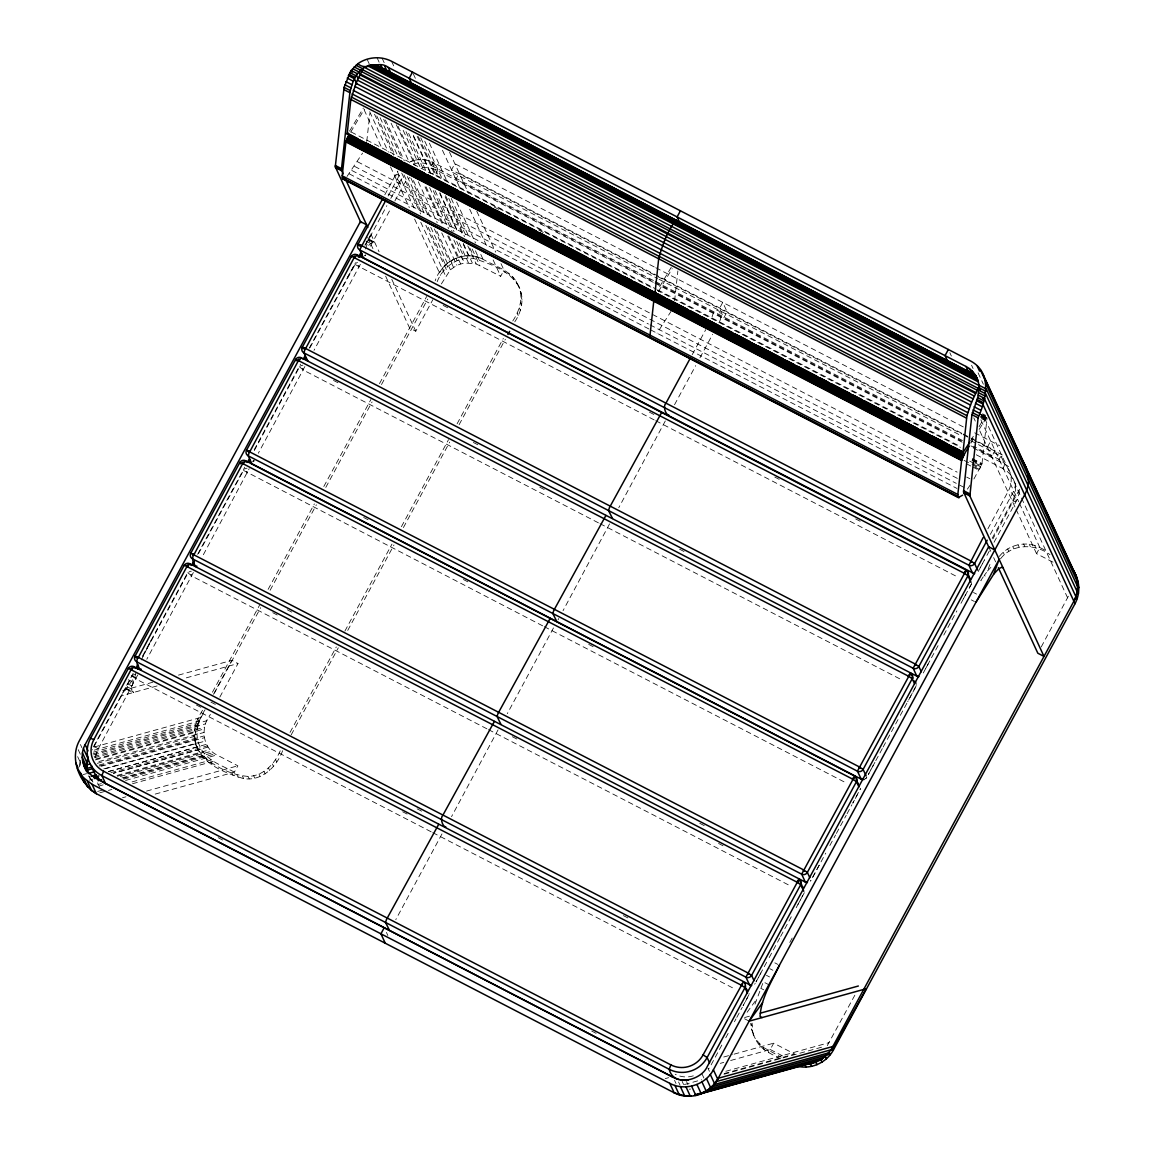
<?xml version="1.0" encoding="UTF-8"?>
<svg xmlns="http://www.w3.org/2000/svg" width="1154" height="1154" viewBox="0 0 1154 1154"><rect width="100%" height="100%" fill="white"/><g stroke="black" fill="none" stroke-linecap="round" stroke-linejoin="round"><path stroke-width="0.75" stroke-dasharray="5 3.75" d="M79.511 766.891L80.477 758.654M194.68 740.695L197.435 748.456C190.525 735.762 195.372 720.803 203.003 709.652M195.834 743.176C193.05 731.391 199.18 720.284 205.008 710.547M512.794 320.942C519.488 310.859 523.671 297.905 518.651 286.192C512.881 271.118 495.758 266.574 483.064 259.333C464.514 249.177 441.434 261.597 435.188 280.783M514.785 321.836C521.796 311.508 524.767 297.645 518.651 286.192M751.961 1025.892L750.821 1023.425L751.47 1028.906L754.226 1036.667L752.61 1031.387L752.119 1023.122M155.199 794.096L234.406 772.141L237.839 765.794L216.894 754.961C201.907 747.633 200.551 726.602 210.432 714.456M80.318 760.313L80.03 768.117M234.406 772.141C222.03 765.405 205.758 760.63 199.858 746.277C194.088 734.232 197.882 720.24 205.109 709.724M366.77 141.423L369.871 113.337M674.6 300.761L677.888 270.93M973.933 478.953L981.953 464.067L987.059 417.979L980.684 414.675M131.643 689.097L125.483 685.909L126.392 689.111L133.806 692.386L131.83 691.188L132.018 686.053L136.259 672.118M137.73 674.946L98.234 748.932A23.873 23.412 -24.8 0 0 95.393 759.577M754.99 1004.153L762.736 983.496M498.052 729.876L451.546 816.643M609.557 523.902L563.051 610.668M665.295 420.965L618.775 507.731M193.367 572.514L146.803 659.237M304.887 366.539L258.308 453.262M365.385 249.019L370.319 235.82M749.018 994.546L743.104 1005.783L748.629 995.57A4.212 4.126 -24.8 0 0 749.119 993.479M916.276 685.591L907.708 701.733M989.93 564.436L987.362 571.288L984.189 575.529L987.276 577.115M360.365 264.324L314.032 350.311M441.982 833.909L395.793 919.637M553.487 627.935L507.298 713.662M1019.588 489.209L992.916 538.889M1041.254 646.918L1069.296 594.454M141.351 659.915L151.203 640.037M428.725 172.667A23.873 23.412 -24.8 0 1 435.75 175.004L437.395 170.576L433.745 162.656A28.085 27.537 -24.8 0 0 410.536 161.488L418.311 159.656M719.418 321.836C724.366 312.734 714.73 302.766 711.686 318.677M992.238 538.197L1012.736 500.346A23.873 23.412 -24.8 0 0 1003.086 468.668L1004.73 464.24L1001.066 456.32L971.12 440.828M756.043 981.91L762.621 969.706L756.086 981.794M819.21 865.197L811.796 878.93L825.759 853.109M868.385 774.406L874.963 762.217L868.414 774.305M923.287 672.998L929.864 660.795L924.96 669.854M978.217 571.533L984.564 559.748L979.833 568.489M384.801 194.81L395.836 174.427A28.085 27.537 -24.8 0 1 397.971 171.066M388.148 195.978L399.183 175.596A23.873 23.412 -24.8 0 1 400.481 173.475M93.359 746.898L133.258 673.186M142.692 655.76L188.174 571.749M197.608 554.324L244.807 467.154M254.241 449.714L300.574 364.13M309.157 348.292L355.49 262.708M364.924 245.268L370.102 235.704M142.764 656.583L187.785 573.408A4.212 4.126 -24.8 0 1 191.348 571.187M198.517 553.588L243.537 470.428A4.212 4.126 -24.8 0 1 247.115 468.192M254.269 450.594L299.29 367.434A4.212 4.126 -24.8 0 1 302.867 365.212M309.993 347.657L355.014 264.497A4.212 4.126 -24.8 0 1 357.509 262.448M365.602 244.951L386.878 205.643M390.817 198.358L399.486 182.346A28.085 27.537 -24.8 0 1 404.232 175.956M203.364 554.728L249.221 468.654M370.42 246.148L390.917 208.297M394.856 201.012L403.525 185.001A23.873 23.412 -24.8 0 1 409.93 177.456M212.437 692.241L259.549 605.201M268.117 589.377L314.378 503.909M323.812 486.512L370.924 399.472M379.493 383.647L426.677 296.491M213.476 694.29L231.853 660.333L238.012 663.521L219.635 697.478M214.428 693.136L260.703 607.668M270.123 590.271L316.384 504.803M325.803 487.406L372.078 401.938M381.498 384.542L427.759 299.074M437.178 281.663C442.804 267.151 457.648 256.145 473.602 258.496C490.868 263.934 511.496 271.233 519.79 288.673M385.638 276.167L409.612 328.024L415.772 331.212L432.837 299.694M441.362 283.927L450.406 269.776L456.883 265.261L464.442 262.924L476.14 263.92L500.692 276.296L504.009 270.166M282.615 750.706C276.816 766.775 261.9 781.46 243.624 778.633C227.165 773.497 207.749 766.617 198.805 750.893C210.216 764.9 230.079 775.084 248.081 776.397C263.689 776.094 275.2 763.458 280.61 749.811M290.043 732.415L336.304 646.947M344.873 631.123L391.985 544.082M401.419 526.686L448.531 439.645M457.099 423.806L503.36 338.353M291.183 734.882L338.295 647.841M347.729 630.43L393.99 544.976M403.41 527.566L449.685 442.112M459.104 424.701L505.365 339.247M692.212 354.653L705.758 329.626M674.527 404.737L695.703 365.63M699.944 357.812L712.638 334.343M987.362 447.218L990.68 441.088M987.896 528.792L1008.394 490.94A23.873 23.412 -24.8 0 0 998.729 459.263L973.514 446.209M990.363 534.36L1012.433 493.595A28.085 27.537 -24.8 0 0 1015.722 482.257M721.827 1045.077L710.792 1065.459A28.085 27.537 -24.8 0 1 708.657 1068.806M725.765 1037.792L729.703 1030.508M734.434 1021.78L736.021 1018.867M736.8 1017.41L742.325 1007.211M764.265 966.677L768.362 959.118M769.184 957.604L779.815 937.942M780.638 936.428L791.283 916.781M802.737 895.605L796.188 907.708L804.338 892.706M829.841 845.536L835.583 834.962M836.39 833.448L846.214 815.301M847.036 813.786L851.94 804.713M857.682 794.125L852.763 803.198L860.523 788.571A4.212 4.126 -24.8 0 1 860.134 789.596L859.817 789.711M875.771 760.702L882.32 748.6M883.142 747.085L899.514 716.85M900.336 715.336L915.887 686.601A4.212 4.126 -24.8 0 0 916.218 683.442M931.509 657.751L938.88 644.148M943.784 635.075L947.059 629.031M947.881 627.516L956.882 610.884M960.979 603.326L971.625 583.664M986.93 555.391L990.074 549.564M994.027 542.279L1016.083 501.514A28.085 27.537 -24.8 0 0 1019.371 490.176M789.783 942.472L792.351 937.726M1052.996 562.171L1036.537 553.66L1039.855 547.53L1047.342 551.396M730.641 1060.497L770.252 1049.52L773.685 1043.173L794.63 1054.006L724.034 1073.566M827.274 1045.639L855.907 993.248M963.431 598.782L965.884 594.281M969.144 588.28L971.581 583.794M347.7 277.09L355.071 264.252M365.169 255.813L365.703 254.89L364.419 255.856M558.046 619.813L558.81 618.486M413.291 164.027A23.873 23.412 -24.8 0 1 431.408 165.585L433.745 162.656L657.52 278.489M998.729 459.263L1001.066 456.32A28.085 27.537 -24.8 0 1 1004.442 458.383M349.532 131.152L363.395 108.029M350.686 132.104L364.404 109.197M347.008 176.461L362.601 153.078M671.21 267.367L657.362 290.505L960.402 447.363M658.516 291.443L672.234 268.536M671.282 310.974L657.073 333.203M970.73 440.583L973.5 435.967M979.039 426.706L985.314 416.219L980.539 413.752M970.903 443.15L973.659 438.563M979.14 429.403L986.598 417.604L980.222 414.3M439.472 272.863C447.42 257.659 467.904 251.226 483.064 259.333M970.182 485.055L967.427 489.137L957.863 484.19M983.323 576.784L980.756 580.563L983.828 582.15M747.128 1012.274L756.418 999.479M866.741 777.464L865.659 778.633M754.615 984.189L755.221 983.439M987.463 571.028L992.671 565.446M999.335 556.401C1008.639 544.443 1026.411 540.461 1039.855 547.544M1000.475 558.882C1012.217 543.332 1035.253 543.548 1049.967 554.656M373.983 241.922L367.823 238.734L374.891 242.758L372.54 242.167L368.198 245.744L365.111 244.158M252.942 461.788L254.212 460.821L253.245 460.302M122.814 690.539L152.66 682.274M178.481 675.119L231.853 660.333M157.088 685.938L120.939 695.963L134.34 677.47L131.267 675.869M186.357 677.831L238.012 663.521M94.181 747.027L200.94 717.442M94.239 750.129L199.267 721.034M93.46 752.119L207.1 720.63M93.027 753.851L198.055 724.741M93.705 754.86L205.628 723.846M94.094 756.49L197.392 727.871M94.412 757.731L204.604 727.193M95.796 759.015L204.258 728.953M95.436 759.923L197.017 731.78M98.912 761.553L203.941 732.458M97.239 763.342L197.103 735.675M99.071 765.044L204.099 735.935M99.388 766.025L197.536 738.82M101.047 766.328L204.359 737.709M83.117 774.594L86.55 773.642M103.773 768.881L198.474 742.642M105.346 768.766L205.21 741.099M108.375 771.507L206.508 744.316M108.591 771.564L199.858 746.277M110.914 772.603L207.345 745.888M208.037 747.056L113.337 773.295L201.286 749.105M89.377 780.118L92.825 779.166M117.088 775.416L210.057 749.653M117.347 776.238L203.436 752.394M120.319 776.498L211.586 751.211M97.874 784.59L101.321 783.624M121.978 777.911L213.23 752.624M123.29 778.272L205.931 755.365M99.648 785.831L103.095 784.879M123.752 779.152L215.019 753.879M125.57 780.465L216.894 754.961M97.657 791.428L104.538 789.524M132.09 781.893L211.297 759.938M99.821 792.798L106.716 790.879M108.433 790.403L111.88 789.451M132.537 783.725L213.461 761.308M122.483 797.76L125.916 796.808M146.587 791.081L237.839 765.794M744.619 1017.525L749.451 1016.184M723.746 1057.006L732.357 1054.626M734.088 1054.15L773.685 1043.173M665.223 1078.615L668.656 1077.663M720.312 1063.353L723.76 1062.401M725.852 1071.273L829.163 1042.639M684.423 1084.544L701.646 1079.769M723.962 1074.259L823.826 1046.591M252.639 461.239L254.212 460.821M689.198 1089.174L690.582 1089.087M810.699 880.43L811.017 880.314A4.212 4.126 -24.8 0 1 810.382 881.209M422.306 159.569L426.259 160.06M399.183 175.596C391.321 169.97 399.414 184.683 403.525 185.001M1012.736 500.346C1020.598 505.971 1012.505 491.258 1008.394 490.94M985.761 415.469L982.573 413.81L1020.987 496.941M980.453 414.171L987.074 417.661M981.506 415.397L986.295 417.878M981.145 415.815L985.934 418.296M980.741 416.363L985.53 418.844M980.309 417.012L985.098 419.493M981.434 418.585L984.622 420.244M654.174 266.906L454.835 163.709L451.517 169.84L961.845 434.005M655.775 267.728L963.561 427.052M974.726 432.837L999.652 445.732M961.527 433.154L459.177 173.129L455.859 179.245L653.611 281.619M963.128 433.991L995.022 450.493L991.704 456.623L977.351 449.194M963.431 434.827L973.01 439.789M974.596 440.612L1003.807 455.729M659.093 279.311L961.671 435.923M431.408 165.585L653.611 280.61M655.183 281.432L962.494 440.496M655.198 282.442L961.397 440.943M970.976 445.891L975.75 448.372M653.294 282.341L437.395 170.576A28.085 27.537 -24.8 0 0 419.335 167.936M654.881 283.148L962.176 442.213M973.211 447.925L1004.73 464.24A28.085 27.537 -24.8 0 1 1010.168 467.947M435.75 175.004L656.381 289.207M657.953 290.015L960.532 446.641M976.284 454.791L1003.086 468.668M351.133 131.989L654.174 288.846M494.215 207.028L499.004 209.509M538.875 230.151L543.664 232.632M972.476 458.657L982.04 463.605M972.389 459.119L981.953 464.067M972.231 459.696L981.794 464.644M971.985 460.374L981.564 465.322M974.87 462.783L981.261 466.086M969.735 461.138L980.9 466.923M972.505 463.648L980.482 467.774M964.095 460.388L970.471 463.692M972.072 464.528L980.049 468.654M974.798 467.024L979.587 469.505M966.345 463.72L971.134 466.187M972.735 467.009L979.111 470.313M357.423 161.719L650.899 313.628M652.486 314.451L957.128 472.145M966.691 477.092L969.879 478.751M354.538 166.364L957.431 478.448M351.782 170.46L648.447 324.014M650.034 324.851L956.262 483.353M349.244 173.85L649.096 329.063M650.683 329.9L956.926 488.416M367.924 239.772L372.54 242.167M365.977 241.056L370.607 243.451M443.208 305.435L447.968 307.887M649.442 412.18L654.203 414.647M774.781 477.064L779.541 479.53M855.691 518.939L860.451 521.406M654.145 419.897L355.014 264.497M655.732 420.72L958.743 577.563M973.457 592.492L976.529 594.079M971.307 599.892L974.394 601.479M473.342 442.458L478.102 444.925M679.591 549.217L684.351 551.684M333.535 380.445L338.295 382.912M539.769 487.204L544.529 489.671M598.407 522.834L303.329 370.088L298.684 366.121M599.993 523.656L903.019 680.514M363.683 517.482L368.443 519.949M463.403 579.524L468.149 581.991M588.728 644.394L593.488 646.86M542.654 625.829L243.537 470.428M544.241 626.651L847.267 783.494M287.303 609.788L292.063 612.255M699.786 823.307L704.546 825.774M272.791 612.702L277.551 615.169M512.347 736.714L517.107 739.166M718.596 843.459L723.356 845.925M486.901 728.809L191.824 576.062L187.164 572.096M488.488 729.631L791.514 886.488M774.824 962.84L777.897 964.427M769.79 968.668L772.877 970.269M766.487 975.346L769.559 976.948M764.958 982.718L769.574 985.098M210.922 702.108L215.683 704.575M417.157 808.867L421.917 811.32M623.405 915.627L628.165 918.079M760.674 988.228L763.76 989.815M196.411 705.022L201.171 707.474M402.659 811.781L407.42 814.234M431.149 831.803L136.071 679.057L131.412 675.076M432.736 832.625L735.747 989.468M128.296 679.764L132.912 682.158M127.387 683.673L132.018 686.053M125.671 688L131.83 691.188M126.392 689.111L132.551 692.299M744.546 1018.766L749.162 1021.16M770.252 1049.52L785.21 1057.266M780.825 1058.882C771.449 1054.035 760.024 1049.592 755.596 1039.105L763.025 1047.241L781.186 1057.194M218.207 837.717L222.924 840.17M591.699 1031.056L596.416 1033.494M98.234 748.932L94.614 746.71L92.969 743.638M358.014 265.867L359.053 267.151L358.577 265.579M302.29 368.818L303.329 370.088L302.838 368.515M246.538 471.813L247.576 473.082L247.086 471.51M190.785 574.793L191.824 576.062L191.333 574.49M135.018 677.787L136.071 679.057L135.581 677.485M92.984 782.095L89.824 777.522M88.93 776.31L92.868 782.311L91.411 779.166M753.086 1034.2L756.75 1041.586M196.295 745.989L199.959 753.374M978.073 372.8L983.367 384.253M971.567 365.241L973.082 368.515M1021.506 498.052L1067.71 598.046M949.843 352.706L951.372 356.038M980.871 419.868L1018.679 501.701M1019.444 503.346L1040.995 550.011M1034.705 545.424L1035.845 547.905M973.774 417.82L975.289 421.095M979.818 430.918L1015.679 508.496M1016.126 509.477L1036.537 553.66M1029.238 544.226L1030.392 546.707M1023.641 543.981L1024.781 546.462M1018.073 544.717L1019.213 547.184M1012.693 546.376L1013.847 548.857M1007.687 548.943L1008.827 551.41M1003.187 552.319L1004.326 554.785M988.661 546.78L990.897 551.612M993.666 557.613L995.642 561.897M516.126 281.273L517.266 283.754M520.252 291.472L521.406 293.953M512.78 276.888L513.919 279.355M520.916 296.967L522.055 299.449M508.698 273.152L509.837 275.618M520.584 302.507L521.723 304.973M413.262 73.755L415.527 78.674M449.57 152.314L468.466 193.237M476.79 211.24L495.701 252.163M500.995 263.617L505.149 272.647M519.3 307.916L520.44 310.397M442.458 150.265L460.619 189.544M469.692 209.191L487.839 248.471M493.133 259.924L500.692 276.296M517.079 313.037L518.218 315.504M391.567 61.292L394.596 67.826M429.375 143.11L447.536 182.404M456.609 202.037L475.506 242.96M480.8 254.414L484.204 261.799M424.759 141.177L442.155 178.812M451.228 198.459L469.375 237.738M475.434 250.822L478.448 257.371M477.915 257.212L479.054 259.693M420.763 137.788L438.909 177.067M448.747 198.344L466.894 237.623M472.188 249.076L479.747 265.449M382.061 58.133L384.34 63.037M418.368 136.691L436.515 175.971M445.588 195.617L464.499 236.527M469.793 247.98L473.573 256.174M417.157 136.273L435.303 175.552M445.127 196.829L462.523 234.464M467.817 245.917L476.14 263.92M413.334 135.321L430.731 172.97M439.804 192.603L457.95 231.882M463.244 243.35L472.318 262.982M377.041 57.7L379.305 62.604M413.334 136.259L430.731 173.908M439.804 193.54L457.965 232.82M463.259 244.273L468.538 255.741M466.851 255.77L468.005 258.251M408.646 133.345L426.042 170.994M435.116 190.626L454.012 231.55M459.306 243.004L468.38 262.65M406.035 131.7L424.182 170.98M433.255 190.612L452.166 231.536M456.695 241.359L463.504 256.087M403.179 130.344L420.575 167.994M429.649 187.626L448.56 228.55M453.854 240.003L464.442 262.924M461.283 256.505L462.422 258.972M367.059 59.171L369.323 64.09M398.072 126.276L416.219 165.556M426.042 186.833L443.439 224.482M448.733 235.935L458.571 257.212M396.298 124.675L415.195 165.599M425.033 186.876L442.429 224.525M447.723 235.979L460.576 263.804M455.917 258.164L457.056 260.645M391.091 123.233L409.252 162.151M418.325 181.798L437.222 222.708M441.751 232.892L456.883 265.261M450.897 260.732L452.036 263.199M385.422 120.002L404.333 160.911M413.406 180.543L431.553 219.823M436.832 231.276L453.479 267.266M383.705 119.266L401.852 158.545M410.925 178.178L429.072 217.457M434.366 228.91L449.497 261.655M380.128 117.679L397.51 155.3M407.333 176.562L424.715 214.182M430.759 227.266L450.406 269.776M446.396 264.107L447.536 266.574M376.781 115.977L394.178 153.597M404.001 174.874L422.148 214.139M428.192 227.223L445.574 264.857M374.56 114.275L393.427 155.112M401.736 173.086L420.604 213.923M425.884 225.362L447.781 272.733M442.545 268.19L443.699 270.671M369.713 111.736L388.364 152.097M397.409 171.672L415.498 210.807M420.763 222.232L445.632 276.037M364.116 109.774L382.205 148.909M390.499 166.854L409.338 207.619M414.603 219.044L440.612 275.344M767.713 1050.212L768.867 1052.693M763.025 1047.241L764.179 1049.722M758.957 1043.504L760.097 1045.971M751.47 1028.906L752.61 1031.387M370.838 233.988L379.075 251.803M391.797 279.355L415.772 331.212M367.679 237.277L372.915 248.615M707.95 1068.186L709.407 1071.316M701.805 1073.48L703.983 1078.182M686.515 1081.558L687.972 1084.688M682.144 1081.37L683.586 1084.5M678.595 1082.005L680.038 1085.135M674.556 1080.346L676.013 1083.476M386.417 932.389L387.859 935.519M275.474 759.318L276.614 761.784M272.387 763.991L273.541 766.458M268.536 768.074L269.69 770.555M264.05 771.449L265.189 773.93M259.03 774.002L260.169 776.483M253.664 775.676L254.803 778.157M248.081 776.397L249.235 778.878M242.484 776.166L243.624 778.633M237.032 774.969L238.171 777.435M231.867 772.848L233.021 775.329M197.868 719.144L199.007 721.611M195.646 724.265L196.786 726.731M210.937 762.001L212.076 764.482M194.348 729.674L195.502 732.141M206.249 759.029L207.388 761.51M194.031 735.213L195.17 737.68M202.166 755.293L203.306 757.76M80.448 744.561L81.891 747.691M97.556 782.859L99.72 787.562M78.227 749.682L80.391 754.384M88.786 775.733L90.243 778.863M77.65 756.649L79.828 761.351M693.323 1075.845A23.873 23.412 -24.8 0 1 675.22 1074.287M866.769 777.334A4.212 4.126 -24.8 0 1 865.284 778.921M135.595 674.167A4.212 4.126 -24.8 0 0 132.032 676.403L94.195 746.277A28.085 27.537 -24.8 0 0 92.551 749.898M722.75 302.406L719.432 308.536L723.774 317.941L727.092 311.811L722.75 302.406"/><path stroke-width="1.5" d="M962.652 495.153L958.325 497.562L342.666 178.884L342.19 175.812L345.926 141.87L347.484 137.701L348.854 135.162L964.513 453.839L969.086 446.209M969.807 442.126L962.984 452.613L347.181 133.907L350.845 99.432L355.995 83.333L363.294 67.985L368.891 65.389L376.752 65.071M958.325 497.562L957.834 494.489L961.585 460.547L964.513 453.839M360.942 222.693L335.295 166.739L344.094 87.372L350.845 70.884L357.87 63.715C366.727 71.822 378.397 59.489 388.249 67.408L965.97 366.467C973.385 370.347 978.852 378.18 978.938 386.677L971.654 402.025L966.922 415.671L962.984 452.613M343.127 174.023L341.497 168.672L349.864 92.681C351.927 83.91 354.797 73.986 362.789 68.778L355.995 65.273M989.166 547.89L963.518 491.936L971.942 414.675L977.972 396.788L978.996 384.845M998.34 567.739L1037.835 653.222L1043.995 656.41L969.865 495.975L978.102 417.863C986.425 399.125 992.743 371.675 969.288 360.337L391.567 61.292C381.022 55.825 367.693 56.82 357.985 63.614M86.824 771.882C81.905 763.732 80.333 753.187 85.151 744.604L366.583 224.77L360.423 221.582L78.991 741.416C69.543 759.548 79.914 783.537 96.402 793.692L674.138 1092.751C689.299 1100.844 709.782 1094.41 717.73 1079.206L999.162 559.373L993.522 574.476L975.923 602.287M82.67 761.481L87.012 770.886L86.492 766.588L87.762 758.019L83.42 748.614M806.271 1064.435C817.075 1063.656 827.043 1056.977 832.265 1047.529L1073.869 601.234C1079.163 591.425 1078.86 578.962 1072.917 569.485M796.318 1065.95C810.44 1070.003 826.509 1062.892 833.404 1049.996L1075.009 603.715C1079.812 594.728 1080.086 583.506 1075.427 574.403M87.675 771.752L86.867 764.9L88.267 757.183M1073.869 601.234C1078.629 592.406 1078.932 581.414 1074.533 572.37L983.035 374.343M131.902 668.123L93.892 739.526A23.873 23.412 -24.8 0 0 103.543 771.218L101.898 775.632L105.562 783.552L672.883 1077.216A28.085 27.537 -24.8 0 0 679.071 1079.538M187.669 565.128L138.35 657.391C134.874 660.434 138.249 670.171 141.192 669.176M243.422 462.148L194.117 554.396C190.626 557.44 194.002 567.177 196.945 566.181M299.174 359.154L248.918 453.349L248.211 455.83L251.875 463.749L861.245 779.166A4.212 4.126 -24.8 0 0 864.274 779.368M354.898 256.217L304.642 350.398L303.949 352.893L307.757 360.87M802.578 887.859L802.679 886.993A4.212 4.126 -24.8 0 1 803.559 887.614M994.82 549.968L988.661 546.78L707.229 1066.613C701.271 1080.375 673.474 1087.385 669.219 1069.296L101.898 775.632A28.085 27.537 -24.8 0 1 90.531 738.358L128.397 668.354A4.212 4.126 -24.8 0 1 134.052 666.709L750.013 984.953M751.687 985.53A4.212 4.126 -24.8 0 1 749.581 985.069L745.917 977.149L136.706 661.805A4.212 4.126 -24.8 0 1 135.004 656.222L184.164 565.359L184.957 565.518L796.678 882.002L800.717 884.656L803.775 891.263M806.156 881.541L805.333 882.089L801.669 874.169L192.458 558.824A4.212 4.126 -24.8 0 1 190.756 553.228L803.314 869.741L807.353 872.395L809.791 877.675M861.908 778.546L861.245 779.166L857.422 771.175L248.211 455.83A4.212 4.126 -24.8 0 1 246.509 450.233L859.066 766.761L863.105 769.415L866.164 776.007M918.93 676.619A4.212 4.126 -24.8 0 1 916.81 676.157L913.16 668.238L303.949 352.893A4.212 4.126 -24.8 0 1 302.247 347.296L351.393 256.448L352.201 256.606L963.922 573.091L967.961 575.745L971.004 582.337M779.44 965.234C771.723 981.535 761.135 998.008 760.053 1016.385L762.044 1017.583M137.427 669.161L138.61 666.219M670.863 1064.882L669.219 1069.296A28.085 27.537 -24.8 0 0 707.128 1057.526L744.965 987.651A4.212 4.126 -24.8 0 0 743.263 982.054L703.089 1054.871A23.873 23.412 -24.8 0 1 670.863 1064.882L103.543 771.218M676.028 220.025C667.589 230.598 662.252 245.485 658.674 258.77L654.996 293.246L656.049 292.438M412.512 72.125L409.194 78.256L411.459 83.16M190.756 553.228L239.917 462.379L240.71 462.538L852.431 779.022L856.47 781.676L858.908 786.956M246.509 450.233L295.669 359.384L296.463 359.543L908.184 676.028L912.223 678.682L914.675 683.961M382.436 199.18L358 244.302A4.212 4.126 -24.8 0 0 359.702 249.899L363.366 257.818L973.01 573.048M385.782 200.349L359.702 249.899L968.913 565.244L972.562 573.163A4.212 4.126 -24.8 0 0 974.683 573.625M135.84 668.44L137.759 664.892M191.607 565.417L193.324 562.243M247.374 462.393L249.091 459.234M303.141 359.384L304.858 356.211M358.476 257.169L360.971 252.567M507.933 334.501L509.65 331.342M680.427 210.807L677.109 216.938L680.081 223.357M690.51 357.783L665.959 403.15C662.425 406.323 666.017 415.44 668.786 414.935M384.239 927.686L380.921 933.817L385.277 943.222M948.357 349.489L945.039 355.62L948.054 362.168M983.165 537.533L968.913 565.244A4.212 4.126 -24.8 0 0 974.596 563.484L987.204 540.187M77.419 768.261L83.29 777.565L92.06 784.287L669.796 1083.332C684.942 1091.439 705.44 1085.005 713.388 1069.801L1024.68 494.792C1030.291 484.507 1029.628 471.236 1022.819 461.658M832.178 1050.515L866.25 988.718L749.162 1021.16L762.578 1002.667M672.984 223.818L673.446 223.01M656.684 294.501L653.755 301.208L650.019 335.15L650.005 337.141L651.491 338.353M823.682 1057.526L708.325 1089.491L713.691 1084.702L718.25 1078.269L835.323 1045.827M359.543 257.299L362.111 253.519M993.623 574.216L998.83 568.633L1002.22 567.119L1003.129 567.941M347.181 133.907L348.219 133.099M917.646 675.609L916.968 676.215L301.309 357.754L298.987 360.683L298.54 359.226M445.805 826.855C443.021 827.331 439.443 818.229 442.963 815.056L494.417 721.394M90.531 738.358L93.892 739.526M965.191 572.124L913.16 668.238A4.212 4.126 -24.8 0 0 918.844 666.464L967.961 575.745A4.212 4.126 -24.8 0 0 966.259 570.148L357.048 254.803L354.711 257.746L354.278 256.289M909.467 675.061L857.422 771.175A4.212 4.126 -24.8 0 0 863.105 769.415L912.223 678.682A4.212 4.126 -24.8 0 0 910.52 673.099L908.184 676.028L909.756 675.609M853.7 778.056L801.669 874.169A4.212 4.126 -24.8 0 0 807.353 872.395L856.47 781.676A4.212 4.126 -24.8 0 0 854.768 776.079L855.374 777.407M797.948 881.036L745.917 977.149A4.212 4.126 -24.8 0 0 751.6 975.39L800.717 884.656A4.212 4.126 -24.8 0 0 799.015 879.074L796.678 882.002L798.251 881.584M742.195 984.03L740.926 984.997L128.397 668.354M702.079 1093.04L707.272 1090.169M342.666 178.884L345.118 178.206M820.797 1059.79L822.066 1059.17L704.979 1091.612M699.887 1093.848L698.329 1094.425L813.685 1062.459M359.832 246.018L361.346 245.485L970.557 560.83L974.596 563.484L977.64 570.076M304.079 348.998L305.594 348.465L914.805 663.81L918.844 666.464L921.281 671.743M248.355 451.95L249.87 451.416L248.298 451.329M192.603 554.93L194.117 554.396L192.545 554.309M136.85 657.924L138.35 657.391L747.561 972.735L751.6 975.39L754.038 980.669M86.867 764.9L90.3 763.948M87.012 768.376L92.176 766.948M87.271 770.151L92.435 768.723M88.137 773.541L95.017 771.637M91.152 776.281L96.316 774.853M93.705 777.378L98.869 775.95M94.397 778.546L97.845 777.594M98.148 780.667L101.581 779.715M760.226 1013.198L858.374 986.006M716.158 1081.63L833.231 1049.188M713.691 1084.702L829.048 1052.736M711.427 1086.981L828.5 1054.54M694.708 1094.829L803.184 1064.767M817.436 1061.074L694.463 1095.348L696.223 1094.93M965.48 572.658L963.922 573.091L966.1 570.076L966.864 571.475M854.003 778.589L852.431 779.022L854.609 776.007L245.557 460.734L243.234 463.677L242.787 462.22M742.498 984.564L740.926 984.997L744.965 987.651L747.403 992.93M691.26 1095.781L684.928 1095.68M105.836 783.566L105.562 783.552A28.085 27.537 -24.8 0 1 91.512 765.448M438.664 824.389L386.475 919.507L385.551 922.464L389.504 930.398M661.646 412.483L609.456 507.601L608.547 510.558L612.486 518.492M605.922 515.42L553.732 610.553L552.824 613.51L556.762 621.429M550.169 618.414L497.98 713.533L497.071 716.49L500.995 724.423M359.774 245.398L361.346 245.485L358.028 244.186L358.605 245.629M304.021 348.378L305.594 348.465L302.276 347.166L302.853 348.623M136.778 657.304L138.35 657.391L135.047 656.092L135.609 657.535M683.889 1095.593L674.109 1092.795M984.535 398.909L982.948 398.245L984.535 398.909L1075.903 596.647M363.524 257.89L363.366 257.818A4.212 4.126 -24.8 0 1 361.274 253.245M252.034 463.821L251.875 463.749A4.212 4.126 -24.8 0 1 249.783 459.177M376.305 64.941L975.231 374.963L978.231 381.83L367.751 65.821M375.627 64.855L975.476 375.353M374.704 64.783L975.851 375.944M373.593 64.739L976.327 376.723M372.425 64.783L976.789 377.618M371.285 64.941L977.164 378.57M370.059 65.158L977.568 379.623M368.804 65.417L978.001 380.748M979.01 385.234L986.194 388.941M364.347 67.336L978.866 385.436M979.169 387.831L985.949 391.35M362.428 69.629L978.087 388.321M354.105 66.889L360.755 70.322M979.082 390.398L985.718 393.831L1077.201 591.8M361.462 71.534L977.121 390.225M352.605 68.692L358.923 71.952L360.481 75.169M978.852 392.85L985.17 396.125M360.264 73.957L975.923 392.648M359.86 74.808L975.505 393.5M351.133 70.509L357.452 73.769M978.318 395.158L984.636 398.433M349.864 72.601L356.023 75.803M977.669 397.582L983.828 400.77M358.649 77.376L974.293 396.067M348.941 74.318L355.1 77.506M976.991 399.428L983.15 402.616M348.292 75.529L354.451 78.717L356.716 83.607M357.394 80.131L973.038 398.808M976.529 400.726L982.689 403.914L1075.009 603.715M347.224 78.083L353.384 81.27M975.462 403.28L981.621 406.468M355.995 83.333L971.654 402.025M345.868 81.602L352.028 84.79M974.106 406.785L980.265 409.973M354.768 86.362L970.413 405.04M344.815 84.718L350.975 87.906M973.053 409.915L979.212 413.103M353.254 90.373L968.913 409.05M344.094 87.372L350.253 90.56M972.317 412.569L978.477 415.757M343.704 89.493L349.864 92.681M971.942 414.675L978.102 417.863M352.085 93.936L967.73 412.627M351.278 96.979L966.922 415.671M350.845 99.432L966.489 418.109M347.873 133.518L357.437 138.466M365.414 142.606L390.932 155.804M394.12 157.463L402.097 161.589M405.285 163.233L424.427 173.143M427.615 174.802L435.592 178.928M438.78 180.572L457.922 190.482M461.11 192.141L469.087 196.267M472.274 197.911L491.416 207.821M494.604 209.48L502.581 213.605M505.769 215.25L520.122 222.679M528.099 226.819L536.076 230.944M539.264 232.589L553.617 240.018M561.594 244.143L587.112 257.356M590.3 259.015L598.277 263.141M601.465 264.785L620.607 274.695M623.795 276.354L631.772 280.48M634.96 282.124L654.102 292.034M657.29 293.679L665.267 297.819M668.454 299.463L687.596 309.373M690.784 311.017L698.761 315.157M701.949 316.802L721.091 326.712M724.279 328.356L732.256 332.482M735.444 334.141L749.797 341.57M757.774 345.695L783.292 358.908M786.48 360.553L794.457 364.693M797.645 366.337L816.787 376.247M819.975 377.892L827.952 382.032M831.14 383.676L850.282 393.586M853.47 395.231L861.447 399.356M864.634 401.015L883.776 410.925M886.964 412.569L894.941 416.695M898.129 418.354L917.271 428.264M920.459 429.908L928.436 434.034M931.624 435.693L945.977 443.122M953.954 447.247L961.931 451.373M347.094 133.417L962.753 452.094M347.094 133.734L963.215 452.483M348.378 135.97L964.037 454.662M347.917 136.836L963.576 455.513M347.484 137.701L963.128 456.378M347.065 138.567L962.724 457.244M346.705 139.389L962.364 458.066M346.402 140.153L962.061 458.845M346.171 140.831L961.83 459.523M346.012 141.408L961.657 460.1M345.926 141.87L961.585 460.547M335.338 165.484L341.497 168.672M963.576 490.666L969.735 493.854M335.295 166.739L341.454 169.926M963.518 491.936L969.677 495.124M335.482 167.59L341.642 170.778M963.705 492.787L969.865 495.975M342.19 175.812L957.834 494.489M342.175 177.803L957.834 496.48M343.661 179.014L959.32 497.691M673.114 1077.201L95.378 778.157L88.512 772.906L83.925 765.621M703.089 1054.871L707.128 1057.526L709.566 1062.82M971.596 562.099L970.557 560.83L971.048 562.387M915.843 665.079L914.805 663.81L915.295 665.382M860.119 768.03L859.066 766.761L859.557 768.319M804.352 871.01L803.314 869.741L803.804 871.313M748.6 974.005L747.561 972.735L748.052 974.308M1072.383 569.773L1076.581 576.885M84.574 782.095L82.165 777.104M85.973 784.244L91.137 790L96.373 793.75L92.06 784.287M1072.845 569.528L1074.533 572.37M984.852 378.959L1076.365 577M980.496 370.073L992.599 396.255M994.099 399.529L1014.525 443.713M1016.039 446.987L1071.994 568.1M1077.043 579.683L1078.182 582.164M985.92 383.82L1077.432 581.861M977.308 366.251L979.573 371.155M1077.692 585.179L1078.846 587.66M986.208 388.797L1077.706 586.838M1077.374 590.718L1078.514 593.185M972.245 371.098L974.51 376.002M1076.076 596.128L1077.23 598.609M978.938 386.677L980.41 389.85M969.302 368.53L971.567 373.449M965.97 366.467L968.249 371.372M967.47 572.788L968.091 574.115M968.696 575.428L969.302 576.755M910.52 673.099L911.747 675.739M912.352 677.052L912.958 678.379M855.994 778.719L857.206 781.359M857.826 782.686L858.432 783.999M799.015 879.074L800.847 883.026M801.453 884.353L802.059 885.666M388.249 67.408L391.278 73.957M384.628 65.893L387.657 72.442M380.806 64.941L383.085 69.86M832.265 1047.529L833.404 1049.996M829.178 1052.203L830.317 1054.669M825.326 1056.285L826.466 1058.766M820.826 1059.66L821.98 1062.142M815.82 1062.214L816.96 1064.695M356.442 75.068L357.956 78.328M810.44 1063.887L811.594 1066.368M804.872 1064.608L806.011 1067.089M745.095 986.021L745.7 987.334M746.306 988.661L746.926 989.973A4.212 4.126 -24.8 0 1 747.806 990.594M345.378 178.884L367.837 227.497M357.653 256.13L357.048 254.803A4.212 4.126 -24.8 0 0 351.364 256.563M713.388 1069.801L717.73 1079.206M710.301 1074.475L714.658 1083.88M706.464 1078.572L710.806 1087.977M701.964 1081.933L706.306 1091.352M696.944 1084.5L701.3 1093.905M691.578 1086.174L695.92 1095.579M685.995 1086.895L690.352 1096.3M680.398 1086.65L684.74 1096.055M674.946 1085.452L679.288 1094.857M669.796 1083.332L674.138 1092.751M296.246 360.827L295.626 359.514A4.212 4.126 -24.8 0 1 301.309 357.754M246.177 462.062L245.557 460.734A4.212 4.126 -24.8 0 0 239.873 462.494L240.479 463.821M190.424 565.042L189.645 563.657L187.467 566.657L187.035 565.2M134.657 668.036L133.893 666.637L131.715 669.652L131.282 668.195M85.151 744.604L88.05 750.879M82.41 752.855L86.752 762.26M82.15 757.183L86.492 766.588M87.372 781.316L91.714 790.721M83.29 777.565L87.632 786.97M75.818 762.982L77.982 767.684M79.943 773.18L84.285 782.585M80.564 773.714L81.775 777.666M80.996 773.497L81.386 775.084M688.303 1080.231A28.085 27.537 -24.8 0 1 680.355 1079.827M807.439 882.55A4.212 4.126 -24.8 0 1 805.333 882.089L189.804 563.729A4.212 4.126 -24.8 0 0 184.121 565.489M914.184 681.019A4.212 4.126 -24.8 0 1 915.771 682.461M969.908 578.067A4.212 4.126 -24.8 0 1 970.802 578.688M307.613 360.813A4.212 4.126 -24.8 0 1 305.406 357.307M196.122 566.744A4.212 4.126 -24.8 0 1 194.42 561.147M140.37 669.724A4.212 4.126 -24.8 0 1 138.278 665.151M352.302 71.808L350.845 70.884L352.302 71.808"/></g></svg>
